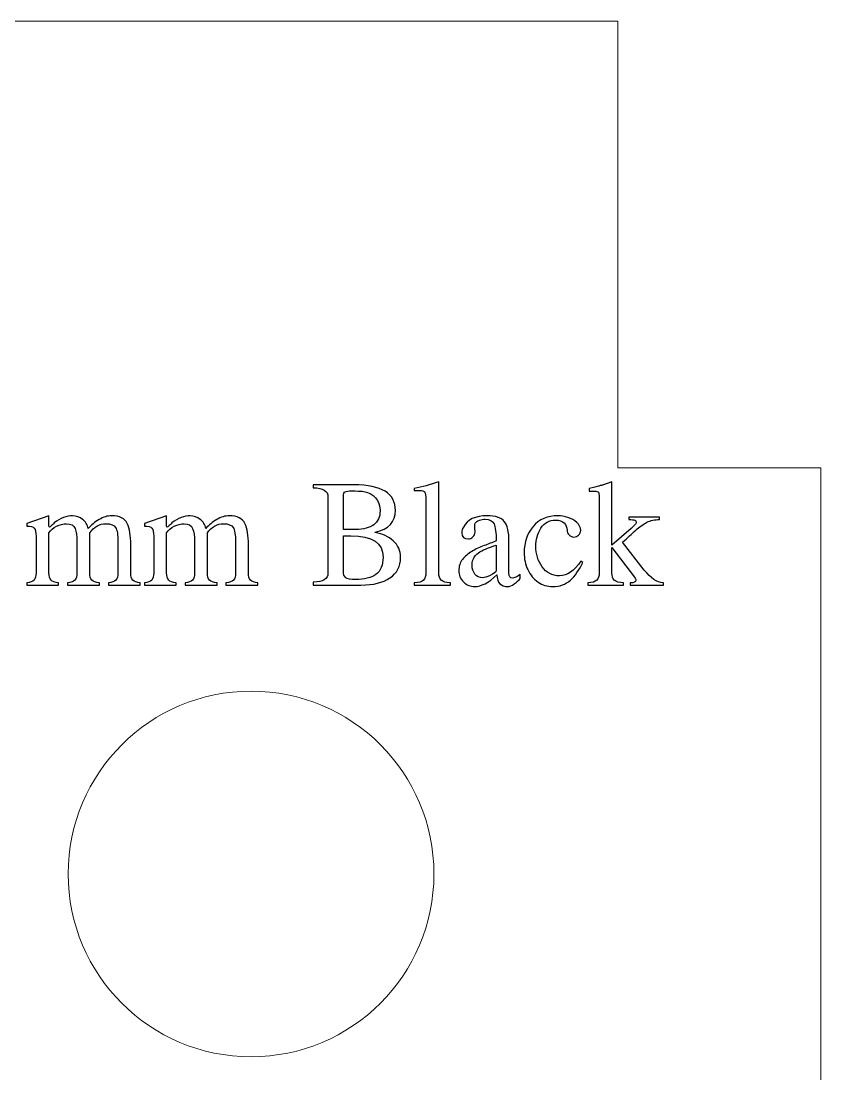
# Model space of a CAD drawing. Header units: inches. Extents: x -14.3 to 12.3, y -4.6 to 6.3.
# Drawn here: x -13.64 to -12.865, y 0.866 to 1.886 of the extents above; entities that cross this region are included whole.
import ezdxf

# ---------------------------------------------------------------- set-up
doc = ezdxf.new("R2010")
doc.units = ezdxf.units.IN
doc.header["$MEASUREMENT"] = 0
doc.layers.add('Layer 1', color=7, linetype='Continuous')

msp = doc.modelspace()

# ---------------------------------------------------------------- linework, layer by layer
at = {"layer": 'Layer 1', "lineweight": 5}
msp.add_ellipse((-13.4168, 1.0594), major_axis=(0, 0.1772), ratio=1, start_param=0, end_param=6.28318, dxfattribs=at)
for points in [[(-14.1244, 1.4531), (-14.1244, 1.4531), (-14.1244, 1.8862), (-14.1244, 1.8862), (-14.1244, 1.8862), (-14.1244, 1.8862), (-13.0614, 1.8862), (-13.0614, 1.8862), (-13.0614, 1.8862), (-13.0614, 1.8862), (-13.0614, 1.4531), (-13.0614, 1.4531)], [(-13.0614, 1.4531), (-13.0614, 1.4531), (-12.8646, 1.4531), (-12.8646, 1.4531), (-12.8646, 1.4531), (-12.8646, 1.4531), (-12.8646, 0.6657), (-12.8646, 0.6657), (-12.8646, 0.6657), (-12.8646, 0.6657), (-13.0614, 0.6657), (-13.0614, 0.6657)]]:
    msp.add_open_spline(points, degree=3, knots=[0, 0, 0, 0, 0.333333, 0.333333, 0.333333, 0.333333, 0.666667, 0.666667, 0.666667, 0.666667, 1, 1, 1, 1], dxfattribs=at)
at = {"layer": 'Layer 1'}
for points, knots in [([(-13.2474, 1.4218), (-13.2474, 1.426), (-13.2477, 1.4286), (-13.2484, 1.4296), (-13.2484, 1.4296), (-13.2491, 1.4306), (-13.2508, 1.4311), (-13.2536, 1.4311), (-13.2536, 1.4311), (-13.2536, 1.4311), (-13.2587, 1.4311), (-13.2587, 1.4311), (-13.2587, 1.4311), (-13.2587, 1.4311), (-13.2587, 1.4331), (-13.2587, 1.4331), (-13.2587, 1.4331), (-13.2511, 1.4345), (-13.2432, 1.4367), (-13.2349, 1.4395), (-13.2349, 1.4395), (-13.2349, 1.4395), (-13.2349, 1.3513), (-13.2349, 1.3513), (-13.2349, 1.3513), (-13.2349, 1.348), (-13.2341, 1.3456), (-13.2326, 1.3441), (-13.2326, 1.3441), (-13.231, 1.3427), (-13.228, 1.3419), (-13.2236, 1.3415), (-13.2236, 1.3415), (-13.2236, 1.3415), (-13.2236, 1.3395), (-13.2236, 1.3395), (-13.2236, 1.3395), (-13.2236, 1.3395), (-13.2587, 1.3395), (-13.2587, 1.3395), (-13.2587, 1.3395), (-13.2587, 1.3395), (-13.2587, 1.3415), (-13.2587, 1.3415), (-13.2587, 1.3415), (-13.2542, 1.3419), (-13.2512, 1.3427), (-13.2497, 1.3441), (-13.2497, 1.3441), (-13.2481, 1.3456), (-13.2474, 1.348), (-13.2474, 1.3513), (-13.2474, 1.3513), (-13.2474, 1.3513), (-13.2474, 1.4218), (-13.2474, 1.4218)], [0, 0, 0, 0, 0.071429, 0.071429, 0.071429, 0.071429, 0.142857, 0.142857, 0.142857, 0.142857, 0.214286, 0.214286, 0.214286, 0.214286, 0.285714, 0.285714, 0.285714, 0.285714, 0.357143, 0.357143, 0.357143, 0.357143, 0.428571, 0.428571, 0.428571, 0.428571, 0.5, 0.5, 0.5, 0.5, 0.571429, 0.571429, 0.571429, 0.571429, 0.642857, 0.642857, 0.642857, 0.642857, 0.714286, 0.714286, 0.714286, 0.714286, 0.785714, 0.785714, 0.785714, 0.785714, 0.857143, 0.857143, 0.857143, 0.857143, 0.928571, 0.928571, 0.928571, 0.928571, 1, 1, 1, 1]), ([(-13.0795, 1.4247), (-13.0795, 1.4272), (-13.0798, 1.4288), (-13.0803, 1.4294), (-13.0803, 1.4294), (-13.0808, 1.4301), (-13.0821, 1.4304), (-13.0842, 1.4304), (-13.0842, 1.4304), (-13.0842, 1.4304), (-13.0891, 1.4304), (-13.0891, 1.4304), (-13.0891, 1.4304), (-13.0891, 1.4304), (-13.0891, 1.4331), (-13.0891, 1.4331), (-13.0891, 1.4331), (-13.081, 1.4351), (-13.0767, 1.4363), (-13.0762, 1.4364), (-13.0762, 1.4364), (-13.0762, 1.4364), (-13.0671, 1.4395), (-13.0671, 1.4395), (-13.0671, 1.4395), (-13.0671, 1.4395), (-13.0671, 1.3782), (-13.0671, 1.3782), (-13.0671, 1.3782), (-13.0671, 1.3782), (-13.0486, 1.3944), (-13.0486, 1.3944), (-13.0486, 1.3944), (-13.046, 1.3967), (-13.0443, 1.3984), (-13.0436, 1.3997), (-13.0436, 1.3997), (-13.0436, 1.401), (-13.0441, 1.4019), (-13.045, 1.4023), (-13.045, 1.4023), (-13.046, 1.4028), (-13.0479, 1.403), (-13.0509, 1.403), (-13.0509, 1.403), (-13.0509, 1.403), (-13.0509, 1.4053), (-13.0509, 1.4053), (-13.0509, 1.4053), (-13.0509, 1.4053), (-13.0211, 1.4053), (-13.0211, 1.4053), (-13.0211, 1.4053), (-13.0211, 1.4053), (-13.0211, 1.403), (-13.0211, 1.403), (-13.0211, 1.403), (-13.0256, 1.403), (-13.0297, 1.4021), (-13.0333, 1.4003), (-13.0333, 1.4003), (-13.0368, 1.3985), (-13.0405, 1.3959), (-13.0441, 1.3926), (-13.0441, 1.3926), (-13.0478, 1.3892), (-13.052, 1.3853), (-13.0568, 1.3809), (-13.0568, 1.3809), (-13.0568, 1.3809), (-13.0358, 1.354), (-13.0358, 1.354), (-13.0358, 1.354), (-13.0295, 1.346), (-13.0234, 1.3419), (-13.0173, 1.3415), (-13.0173, 1.3415), (-13.0173, 1.3415), (-13.0173, 1.3395), (-13.0173, 1.3395), (-13.0173, 1.3395), (-13.0173, 1.3395), (-13.0493, 1.3395), (-13.0493, 1.3395), (-13.0493, 1.3395), (-13.0493, 1.3395), (-13.0493, 1.3415), (-13.0493, 1.3415), (-13.0493, 1.3415), (-13.0458, 1.3415), (-13.044, 1.3424), (-13.044, 1.3442), (-13.044, 1.3442), (-13.044, 1.345), (-13.0444, 1.346), (-13.0451, 1.3471), (-13.0451, 1.3471), (-13.0451, 1.3471), (-13.0671, 1.376), (-13.0671, 1.376), (-13.0671, 1.376), (-13.0671, 1.376), (-13.0671, 1.3513), (-13.0671, 1.3513), (-13.0671, 1.3513), (-13.0671, 1.348), (-13.0663, 1.3456), (-13.0648, 1.3441), (-13.0648, 1.3441), (-13.0632, 1.3427), (-13.0603, 1.3419), (-13.056, 1.3415), (-13.056, 1.3415), (-13.056, 1.3415), (-13.056, 1.3395), (-13.056, 1.3395), (-13.056, 1.3395), (-13.056, 1.3395), (-13.0904, 1.3395), (-13.0904, 1.3395), (-13.0904, 1.3395), (-13.0904, 1.3395), (-13.0904, 1.3415), (-13.0904, 1.3415), (-13.0904, 1.3415), (-13.0862, 1.3419), (-13.0834, 1.3427), (-13.0818, 1.3441), (-13.0818, 1.3441), (-13.0803, 1.3456), (-13.0795, 1.348), (-13.0795, 1.3513), (-13.0795, 1.3513), (-13.0795, 1.3513), (-13.0795, 1.4247), (-13.0795, 1.4247)], [0, 0, 0, 0, 0.029412, 0.029412, 0.029412, 0.029412, 0.058824, 0.058824, 0.058824, 0.058824, 0.088235, 0.088235, 0.088235, 0.088235, 0.117647, 0.117647, 0.117647, 0.117647, 0.147059, 0.147059, 0.147059, 0.147059, 0.176471, 0.176471, 0.176471, 0.176471, 0.205882, 0.205882, 0.205882, 0.205882, 0.235294, 0.235294, 0.235294, 0.235294, 0.264706, 0.264706, 0.264706, 0.264706, 0.294118, 0.294118, 0.294118, 0.294118, 0.323529, 0.323529, 0.323529, 0.323529, 0.352941, 0.352941, 0.352941, 0.352941, 0.382353, 0.382353, 0.382353, 0.382353, 0.411765, 0.411765, 0.411765, 0.411765, 0.441176, 0.441176, 0.441176, 0.441176, 0.470588, 0.470588, 0.470588, 0.470588, 0.5, 0.5, 0.5, 0.5, 0.529412, 0.529412, 0.529412, 0.529412, 0.558824, 0.558824, 0.558824, 0.558824, 0.588235, 0.588235, 0.588235, 0.588235, 0.617647, 0.617647, 0.617647, 0.617647, 0.647059, 0.647059, 0.647059, 0.647059, 0.676471, 0.676471, 0.676471, 0.676471, 0.705882, 0.705882, 0.705882, 0.705882, 0.735294, 0.735294, 0.735294, 0.735294, 0.764706, 0.764706, 0.764706, 0.764706, 0.794118, 0.794118, 0.794118, 0.794118, 0.823529, 0.823529, 0.823529, 0.823529, 0.852941, 0.852941, 0.852941, 0.852941, 0.882353, 0.882353, 0.882353, 0.882353, 0.911765, 0.911765, 0.911765, 0.911765, 0.941176, 0.941176, 0.941176, 0.941176, 0.970588, 0.970588, 0.970588, 0.970588, 1, 1, 1, 1]), ([(-13.3423, 1.4249), (-13.3423, 1.4308), (-13.347, 1.4337), (-13.3565, 1.4337), (-13.3565, 1.4337), (-13.3565, 1.4337), (-13.3565, 1.4366), (-13.3565, 1.4366), (-13.3565, 1.4366), (-13.3565, 1.4366), (-13.3171, 1.4366), (-13.3171, 1.4366), (-13.3171, 1.4366), (-13.2903, 1.4366), (-13.2769, 1.4283), (-13.2769, 1.4117), (-13.2769, 1.4117), (-13.2769, 1.4007), (-13.2834, 1.3937), (-13.2965, 1.3906), (-13.2965, 1.3906), (-13.2965, 1.3906), (-13.2965, 1.3904), (-13.2965, 1.3904), (-13.2965, 1.3904), (-13.2895, 1.3891), (-13.2837, 1.3864), (-13.279, 1.3823), (-13.279, 1.3823), (-13.2744, 1.3781), (-13.272, 1.3728), (-13.272, 1.3662), (-13.272, 1.3662), (-13.272, 1.3576), (-13.2754, 1.351), (-13.2823, 1.3464), (-13.2823, 1.3464), (-13.2891, 1.3418), (-13.2984, 1.3395), (-13.3103, 1.3395), (-13.3103, 1.3395), (-13.3103, 1.3395), (-13.3565, 1.3395), (-13.3565, 1.3395), (-13.3565, 1.3395), (-13.3565, 1.3395), (-13.3565, 1.3424), (-13.3565, 1.3424), (-13.3565, 1.3424), (-13.347, 1.3424), (-13.3423, 1.3453), (-13.3423, 1.3513), (-13.3423, 1.3513), (-13.3423, 1.3513), (-13.3423, 1.4249), (-13.3423, 1.4249)], [0, 0, 0, 0, 0.071429, 0.071429, 0.071429, 0.071429, 0.142857, 0.142857, 0.142857, 0.142857, 0.214286, 0.214286, 0.214286, 0.214286, 0.285714, 0.285714, 0.285714, 0.285714, 0.357143, 0.357143, 0.357143, 0.357143, 0.428571, 0.428571, 0.428571, 0.428571, 0.5, 0.5, 0.5, 0.5, 0.571429, 0.571429, 0.571429, 0.571429, 0.642857, 0.642857, 0.642857, 0.642857, 0.714286, 0.714286, 0.714286, 0.714286, 0.785714, 0.785714, 0.785714, 0.785714, 0.857143, 0.857143, 0.857143, 0.857143, 0.928571, 0.928571, 0.928571, 0.928571, 1, 1, 1, 1]), ([(-13.3154, 1.3933), (-13.3078, 1.3933), (-13.302, 1.3949), (-13.2979, 1.3979), (-13.2979, 1.3979), (-13.2938, 1.401), (-13.2918, 1.4055), (-13.2918, 1.4113), (-13.2918, 1.4113), (-13.2918, 1.422), (-13.2976, 1.4284), (-13.3091, 1.4304), (-13.3091, 1.4304), (-13.3148, 1.4307), (-13.3182, 1.4308), (-13.3194, 1.4308), (-13.3194, 1.4308), (-13.3224, 1.4308), (-13.3244, 1.4305), (-13.3256, 1.4299), (-13.3256, 1.4299), (-13.3268, 1.4293), (-13.3274, 1.4282), (-13.3274, 1.4264), (-13.3274, 1.4264), (-13.3274, 1.4264), (-13.3274, 1.3933), (-13.3274, 1.3933), (-13.3274, 1.3933), (-13.3274, 1.3933), (-13.3154, 1.3933), (-13.3154, 1.3933)], [0, 0, 0, 0, 0.125, 0.125, 0.125, 0.125, 0.25, 0.25, 0.25, 0.25, 0.375, 0.375, 0.375, 0.375, 0.5, 0.5, 0.5, 0.5, 0.625, 0.625, 0.625, 0.625, 0.75, 0.75, 0.75, 0.75, 0.875, 0.875, 0.875, 0.875, 1, 1, 1, 1]), ([(-13.6251, 1.3868), (-13.6251, 1.3908), (-13.6257, 1.3934), (-13.6269, 1.3947), (-13.6269, 1.3947), (-13.6281, 1.396), (-13.6305, 1.3966), (-13.6342, 1.3966), (-13.6342, 1.3966), (-13.6342, 1.3966), (-13.6342, 1.3991), (-13.6342, 1.3991), (-13.6342, 1.3991), (-13.6342, 1.3991), (-13.6127, 1.4066), (-13.6127, 1.4066), (-13.6127, 1.4066), (-13.6127, 1.4066), (-13.6127, 1.3971), (-13.6127, 1.3971), (-13.6127, 1.3971), (-13.6127, 1.3961), (-13.6125, 1.3957), (-13.612, 1.3957), (-13.612, 1.3957), (-13.6118, 1.3957), (-13.6114, 1.3959), (-13.6109, 1.3964), (-13.6109, 1.3964), (-13.6104, 1.3968), (-13.6099, 1.3973), (-13.6093, 1.398), (-13.6093, 1.398), (-13.6086, 1.3987), (-13.6081, 1.3993), (-13.6076, 1.3997), (-13.6076, 1.3997), (-13.6014, 1.4043), (-13.5954, 1.4066), (-13.5898, 1.4066), (-13.5898, 1.4066), (-13.5861, 1.4066), (-13.5828, 1.4055), (-13.5801, 1.4031), (-13.5801, 1.4031), (-13.5773, 1.4009), (-13.5755, 1.3979), (-13.5746, 1.3942), (-13.5746, 1.3942), (-13.5718, 1.3976), (-13.5682, 1.4005), (-13.5641, 1.4029), (-13.5641, 1.4029), (-13.5599, 1.4054), (-13.5559, 1.4066), (-13.552, 1.4066), (-13.552, 1.4066), (-13.5442, 1.4066), (-13.5391, 1.4041), (-13.5368, 1.3992), (-13.5368, 1.3992), (-13.5345, 1.3942), (-13.5334, 1.3873), (-13.5334, 1.3786), (-13.5334, 1.3786), (-13.5334, 1.3786), (-13.5334, 1.3513), (-13.5334, 1.3513), (-13.5334, 1.3513), (-13.5334, 1.348), (-13.5327, 1.3457), (-13.5314, 1.3442), (-13.5314, 1.3442), (-13.53, 1.3427), (-13.5276, 1.3419), (-13.5242, 1.3415), (-13.5242, 1.3415), (-13.5242, 1.3415), (-13.5242, 1.3395), (-13.5242, 1.3395), (-13.5242, 1.3395), (-13.5242, 1.3395), (-13.5551, 1.3395), (-13.5551, 1.3395), (-13.5551, 1.3395), (-13.5551, 1.3395), (-13.5551, 1.3415), (-13.5551, 1.3415), (-13.5551, 1.3415), (-13.5516, 1.3419), (-13.5491, 1.3427), (-13.5478, 1.3442), (-13.5478, 1.3442), (-13.5465, 1.3457), (-13.5458, 1.348), (-13.5458, 1.3513), (-13.5458, 1.3513), (-13.5458, 1.3513), (-13.5458, 1.3811), (-13.5458, 1.3811), (-13.5458, 1.3811), (-13.5458, 1.3881), (-13.5466, 1.3929), (-13.5481, 1.3953), (-13.5481, 1.3953), (-13.5496, 1.3977), (-13.5527, 1.3989), (-13.5574, 1.3989), (-13.5574, 1.3989), (-13.5639, 1.3989), (-13.5692, 1.3959), (-13.5731, 1.39), (-13.5731, 1.39), (-13.5731, 1.39), (-13.5731, 1.3513), (-13.5731, 1.3513), (-13.5731, 1.3513), (-13.5731, 1.348), (-13.5725, 1.3457), (-13.5711, 1.3442), (-13.5711, 1.3442), (-13.5697, 1.3427), (-13.5673, 1.3419), (-13.5638, 1.3415), (-13.5638, 1.3415), (-13.5638, 1.3415), (-13.5638, 1.3395), (-13.5638, 1.3395), (-13.5638, 1.3395), (-13.5638, 1.3395), (-13.5947, 1.3395), (-13.5947, 1.3395), (-13.5947, 1.3395), (-13.5947, 1.3395), (-13.5947, 1.3415), (-13.5947, 1.3415), (-13.5947, 1.3415), (-13.5912, 1.3419), (-13.5889, 1.3427), (-13.5875, 1.3442), (-13.5875, 1.3442), (-13.5862, 1.3457), (-13.5856, 1.348), (-13.5856, 1.3513), (-13.5856, 1.3513), (-13.5856, 1.3513), (-13.5856, 1.3817), (-13.5856, 1.3817), (-13.5856, 1.3817), (-13.5856, 1.3869), (-13.5862, 1.3911), (-13.5874, 1.3942), (-13.5874, 1.3942), (-13.5886, 1.3973), (-13.5913, 1.3989), (-13.5955, 1.3989), (-13.5955, 1.3989), (-13.5988, 1.3989), (-13.602, 1.398), (-13.6052, 1.3964), (-13.6052, 1.3964), (-13.6084, 1.3948), (-13.6109, 1.3927), (-13.6127, 1.3902), (-13.6127, 1.3902), (-13.6127, 1.3902), (-13.6127, 1.3513), (-13.6127, 1.3513), (-13.6127, 1.3513), (-13.6127, 1.348), (-13.612, 1.3457), (-13.6106, 1.3442), (-13.6106, 1.3442), (-13.6093, 1.3427), (-13.6069, 1.3419), (-13.6034, 1.3415), (-13.6034, 1.3415), (-13.6034, 1.3415), (-13.6034, 1.3395), (-13.6034, 1.3395), (-13.6034, 1.3395), (-13.6034, 1.3395), (-13.6342, 1.3395), (-13.6342, 1.3395), (-13.6342, 1.3395), (-13.6342, 1.3395), (-13.6342, 1.3415), (-13.6342, 1.3415), (-13.6342, 1.3415), (-13.6308, 1.3419), (-13.6284, 1.3427), (-13.6271, 1.3442), (-13.6271, 1.3442), (-13.6258, 1.3457), (-13.6251, 1.348), (-13.6251, 1.3513), (-13.6251, 1.3513), (-13.6251, 1.3513), (-13.6251, 1.3868), (-13.6251, 1.3868)], [0, 0, 0, 0, 0.02, 0.02, 0.02, 0.02, 0.04, 0.04, 0.04, 0.04, 0.06, 0.06, 0.06, 0.06, 0.08, 0.08, 0.08, 0.08, 0.1, 0.1, 0.1, 0.1, 0.12, 0.12, 0.12, 0.12, 0.14, 0.14, 0.14, 0.14, 0.16, 0.16, 0.16, 0.16, 0.18, 0.18, 0.18, 0.18, 0.2, 0.2, 0.2, 0.2, 0.22, 0.22, 0.22, 0.22, 0.24, 0.24, 0.24, 0.24, 0.26, 0.26, 0.26, 0.26, 0.28, 0.28, 0.28, 0.28, 0.3, 0.3, 0.3, 0.3, 0.32, 0.32, 0.32, 0.32, 0.34, 0.34, 0.34, 0.34, 0.36, 0.36, 0.36, 0.36, 0.38, 0.38, 0.38, 0.38, 0.4, 0.4, 0.4, 0.4, 0.42, 0.42, 0.42, 0.42, 0.44, 0.44, 0.44, 0.44, 0.46, 0.46, 0.46, 0.46, 0.48, 0.48, 0.48, 0.48, 0.5, 0.5, 0.5, 0.5, 0.52, 0.52, 0.52, 0.52, 0.54, 0.54, 0.54, 0.54, 0.56, 0.56, 0.56, 0.56, 0.58, 0.58, 0.58, 0.58, 0.6, 0.6, 0.6, 0.6, 0.62, 0.62, 0.62, 0.62, 0.64, 0.64, 0.64, 0.64, 0.66, 0.66, 0.66, 0.66, 0.68, 0.68, 0.68, 0.68, 0.7, 0.7, 0.7, 0.7, 0.72, 0.72, 0.72, 0.72, 0.74, 0.74, 0.74, 0.74, 0.76, 0.76, 0.76, 0.76, 0.78, 0.78, 0.78, 0.78, 0.8, 0.8, 0.8, 0.8, 0.82, 0.82, 0.82, 0.82, 0.84, 0.84, 0.84, 0.84, 0.86, 0.86, 0.86, 0.86, 0.88, 0.88, 0.88, 0.88, 0.9, 0.9, 0.9, 0.9, 0.92, 0.92, 0.92, 0.92, 0.94, 0.94, 0.94, 0.94, 0.96, 0.96, 0.96, 0.96, 0.98, 0.98, 0.98, 0.98, 1, 1, 1, 1]), ([(-13.5111, 1.3868), (-13.5111, 1.3908), (-13.5117, 1.3934), (-13.5129, 1.3947), (-13.5129, 1.3947), (-13.5141, 1.396), (-13.5165, 1.3966), (-13.5202, 1.3966), (-13.5202, 1.3966), (-13.5202, 1.3966), (-13.5202, 1.3991), (-13.5202, 1.3991), (-13.5202, 1.3991), (-13.5202, 1.3991), (-13.4987, 1.4066), (-13.4987, 1.4066), (-13.4987, 1.4066), (-13.4987, 1.4066), (-13.4987, 1.3971), (-13.4987, 1.3971), (-13.4987, 1.3971), (-13.4987, 1.3961), (-13.4985, 1.3957), (-13.498, 1.3957), (-13.498, 1.3957), (-13.4978, 1.3957), (-13.4974, 1.3959), (-13.4969, 1.3964), (-13.4969, 1.3964), (-13.4964, 1.3968), (-13.4959, 1.3973), (-13.4953, 1.398), (-13.4953, 1.398), (-13.4946, 1.3987), (-13.4941, 1.3993), (-13.4936, 1.3997), (-13.4936, 1.3997), (-13.4874, 1.4043), (-13.4814, 1.4066), (-13.4758, 1.4066), (-13.4758, 1.4066), (-13.4721, 1.4066), (-13.4688, 1.4055), (-13.4661, 1.4031), (-13.4661, 1.4031), (-13.4633, 1.4009), (-13.4615, 1.3979), (-13.4606, 1.3942), (-13.4606, 1.3942), (-13.4578, 1.3976), (-13.4542, 1.4005), (-13.4501, 1.4029), (-13.4501, 1.4029), (-13.4459, 1.4054), (-13.4419, 1.4066), (-13.438, 1.4066), (-13.438, 1.4066), (-13.4302, 1.4066), (-13.4251, 1.4041), (-13.4228, 1.3992), (-13.4228, 1.3992), (-13.4205, 1.3942), (-13.4194, 1.3873), (-13.4194, 1.3786), (-13.4194, 1.3786), (-13.4194, 1.3786), (-13.4194, 1.3513), (-13.4194, 1.3513), (-13.4194, 1.3513), (-13.4194, 1.348), (-13.4187, 1.3457), (-13.4174, 1.3442), (-13.4174, 1.3442), (-13.416, 1.3427), (-13.4136, 1.3419), (-13.4102, 1.3415), (-13.4102, 1.3415), (-13.4102, 1.3415), (-13.4102, 1.3395), (-13.4102, 1.3395), (-13.4102, 1.3395), (-13.4102, 1.3395), (-13.4411, 1.3395), (-13.4411, 1.3395), (-13.4411, 1.3395), (-13.4411, 1.3395), (-13.4411, 1.3415), (-13.4411, 1.3415), (-13.4411, 1.3415), (-13.4376, 1.3419), (-13.4351, 1.3427), (-13.4338, 1.3442), (-13.4338, 1.3442), (-13.4325, 1.3457), (-13.4318, 1.348), (-13.4318, 1.3513), (-13.4318, 1.3513), (-13.4318, 1.3513), (-13.4318, 1.3811), (-13.4318, 1.3811), (-13.4318, 1.3811), (-13.4318, 1.3881), (-13.4326, 1.3929), (-13.4341, 1.3953), (-13.4341, 1.3953), (-13.4356, 1.3977), (-13.4387, 1.3989), (-13.4434, 1.3989), (-13.4434, 1.3989), (-13.4499, 1.3989), (-13.4552, 1.3959), (-13.4591, 1.39), (-13.4591, 1.39), (-13.4591, 1.39), (-13.4591, 1.3513), (-13.4591, 1.3513), (-13.4591, 1.3513), (-13.4591, 1.348), (-13.4585, 1.3457), (-13.4571, 1.3442), (-13.4571, 1.3442), (-13.4557, 1.3427), (-13.4533, 1.3419), (-13.4498, 1.3415), (-13.4498, 1.3415), (-13.4498, 1.3415), (-13.4498, 1.3395), (-13.4498, 1.3395), (-13.4498, 1.3395), (-13.4498, 1.3395), (-13.4807, 1.3395), (-13.4807, 1.3395), (-13.4807, 1.3395), (-13.4807, 1.3395), (-13.4807, 1.3415), (-13.4807, 1.3415), (-13.4807, 1.3415), (-13.4772, 1.3419), (-13.4749, 1.3427), (-13.4735, 1.3442), (-13.4735, 1.3442), (-13.4722, 1.3457), (-13.4716, 1.348), (-13.4716, 1.3513), (-13.4716, 1.3513), (-13.4716, 1.3513), (-13.4716, 1.3817), (-13.4716, 1.3817), (-13.4716, 1.3817), (-13.4716, 1.3869), (-13.4722, 1.3911), (-13.4734, 1.3942), (-13.4734, 1.3942), (-13.4746, 1.3973), (-13.4773, 1.3989), (-13.4815, 1.3989), (-13.4815, 1.3989), (-13.4848, 1.3989), (-13.488, 1.398), (-13.4912, 1.3964), (-13.4912, 1.3964), (-13.4944, 1.3948), (-13.4969, 1.3927), (-13.4987, 1.3902), (-13.4987, 1.3902), (-13.4987, 1.3902), (-13.4987, 1.3513), (-13.4987, 1.3513), (-13.4987, 1.3513), (-13.4987, 1.348), (-13.498, 1.3457), (-13.4966, 1.3442), (-13.4966, 1.3442), (-13.4953, 1.3427), (-13.4929, 1.3419), (-13.4894, 1.3415), (-13.4894, 1.3415), (-13.4894, 1.3415), (-13.4894, 1.3395), (-13.4894, 1.3395), (-13.4894, 1.3395), (-13.4894, 1.3395), (-13.5202, 1.3395), (-13.5202, 1.3395), (-13.5202, 1.3395), (-13.5202, 1.3395), (-13.5202, 1.3415), (-13.5202, 1.3415), (-13.5202, 1.3415), (-13.5168, 1.3419), (-13.5144, 1.3427), (-13.5131, 1.3442), (-13.5131, 1.3442), (-13.5118, 1.3457), (-13.5111, 1.348), (-13.5111, 1.3513), (-13.5111, 1.3513), (-13.5111, 1.3513), (-13.5111, 1.3868), (-13.5111, 1.3868)], [0, 0, 0, 0, 0.02, 0.02, 0.02, 0.02, 0.04, 0.04, 0.04, 0.04, 0.06, 0.06, 0.06, 0.06, 0.08, 0.08, 0.08, 0.08, 0.1, 0.1, 0.1, 0.1, 0.12, 0.12, 0.12, 0.12, 0.14, 0.14, 0.14, 0.14, 0.16, 0.16, 0.16, 0.16, 0.18, 0.18, 0.18, 0.18, 0.2, 0.2, 0.2, 0.2, 0.22, 0.22, 0.22, 0.22, 0.24, 0.24, 0.24, 0.24, 0.26, 0.26, 0.26, 0.26, 0.28, 0.28, 0.28, 0.28, 0.3, 0.3, 0.3, 0.3, 0.32, 0.32, 0.32, 0.32, 0.34, 0.34, 0.34, 0.34, 0.36, 0.36, 0.36, 0.36, 0.38, 0.38, 0.38, 0.38, 0.4, 0.4, 0.4, 0.4, 0.42, 0.42, 0.42, 0.42, 0.44, 0.44, 0.44, 0.44, 0.46, 0.46, 0.46, 0.46, 0.48, 0.48, 0.48, 0.48, 0.5, 0.5, 0.5, 0.5, 0.52, 0.52, 0.52, 0.52, 0.54, 0.54, 0.54, 0.54, 0.56, 0.56, 0.56, 0.56, 0.58, 0.58, 0.58, 0.58, 0.6, 0.6, 0.6, 0.6, 0.62, 0.62, 0.62, 0.62, 0.64, 0.64, 0.64, 0.64, 0.66, 0.66, 0.66, 0.66, 0.68, 0.68, 0.68, 0.68, 0.7, 0.7, 0.7, 0.7, 0.72, 0.72, 0.72, 0.72, 0.74, 0.74, 0.74, 0.74, 0.76, 0.76, 0.76, 0.76, 0.78, 0.78, 0.78, 0.78, 0.8, 0.8, 0.8, 0.8, 0.82, 0.82, 0.82, 0.82, 0.84, 0.84, 0.84, 0.84, 0.86, 0.86, 0.86, 0.86, 0.88, 0.88, 0.88, 0.88, 0.9, 0.9, 0.9, 0.9, 0.92, 0.92, 0.92, 0.92, 0.94, 0.94, 0.94, 0.94, 0.96, 0.96, 0.96, 0.96, 0.98, 0.98, 0.98, 0.98, 1, 1, 1, 1]), ([(-13.1669, 1.3509), (-13.1669, 1.3477), (-13.1658, 1.3462), (-13.1637, 1.3462), (-13.1637, 1.3462), (-13.1617, 1.3462), (-13.1591, 1.3474), (-13.156, 1.3497), (-13.156, 1.3497), (-13.156, 1.3497), (-13.156, 1.3458), (-13.156, 1.3458), (-13.156, 1.3458), (-13.1574, 1.3441), (-13.1593, 1.3423), (-13.1617, 1.3406), (-13.1617, 1.3406), (-13.1641, 1.3389), (-13.1662, 1.338), (-13.168, 1.338), (-13.168, 1.338), (-13.1748, 1.338), (-13.1784, 1.3417), (-13.1786, 1.3493), (-13.1786, 1.3493), (-13.1868, 1.3417), (-13.1939, 1.338), (-13.2, 1.338), (-13.2, 1.338), (-13.2043, 1.338), (-13.2079, 1.3395), (-13.211, 1.3425), (-13.211, 1.3425), (-13.214, 1.3456), (-13.2155, 1.3492), (-13.2155, 1.3535), (-13.2155, 1.3535), (-13.2155, 1.3576), (-13.2144, 1.3612), (-13.2119, 1.3643), (-13.2119, 1.3643), (-13.2095, 1.3674), (-13.2064, 1.37), (-13.2028, 1.3721), (-13.2028, 1.3721), (-13.1991, 1.3743), (-13.1952, 1.3761), (-13.191, 1.3777), (-13.191, 1.3777), (-13.1869, 1.3793), (-13.183, 1.3807), (-13.1793, 1.3822), (-13.1793, 1.3822), (-13.1793, 1.3903), (-13.18, 1.3958), (-13.1814, 1.3988), (-13.1814, 1.3988), (-13.1828, 1.4018), (-13.1856, 1.4033), (-13.19, 1.4033), (-13.19, 1.4033), (-13.1918, 1.4033), (-13.1937, 1.403), (-13.1956, 1.4023), (-13.1956, 1.4023), (-13.1976, 1.4016), (-13.1989, 1.4006), (-13.1995, 1.3993), (-13.1995, 1.3993), (-13.1998, 1.3989), (-13.2, 1.398), (-13.2, 1.3966), (-13.2, 1.3966), (-13.2, 1.3961), (-13.1999, 1.3951), (-13.1999, 1.3938), (-13.1999, 1.3938), (-13.1998, 1.3924), (-13.1998, 1.3914), (-13.1998, 1.3906), (-13.1998, 1.3906), (-13.1998, 1.389), (-13.2004, 1.3875), (-13.2018, 1.3861), (-13.2018, 1.3861), (-13.2031, 1.3848), (-13.2046, 1.3842), (-13.2062, 1.3842), (-13.2062, 1.3842), (-13.2105, 1.3842), (-13.2126, 1.3862), (-13.2126, 1.3902), (-13.2126, 1.3902), (-13.2126, 1.3923), (-13.2121, 1.3941), (-13.2111, 1.3957), (-13.2111, 1.3957), (-13.2072, 1.403), (-13.1995, 1.4066), (-13.188, 1.4066), (-13.188, 1.4066), (-13.18, 1.4066), (-13.1745, 1.4048), (-13.1714, 1.4011), (-13.1714, 1.4011), (-13.1684, 1.3974), (-13.1669, 1.3909), (-13.1669, 1.3817), (-13.1669, 1.3817), (-13.1669, 1.3817), (-13.1669, 1.3509), (-13.1669, 1.3509)], [0, 0, 0, 0, 0.035714, 0.035714, 0.035714, 0.035714, 0.071429, 0.071429, 0.071429, 0.071429, 0.107143, 0.107143, 0.107143, 0.107143, 0.142857, 0.142857, 0.142857, 0.142857, 0.178571, 0.178571, 0.178571, 0.178571, 0.214286, 0.214286, 0.214286, 0.214286, 0.25, 0.25, 0.25, 0.25, 0.285714, 0.285714, 0.285714, 0.285714, 0.321429, 0.321429, 0.321429, 0.321429, 0.357143, 0.357143, 0.357143, 0.357143, 0.392857, 0.392857, 0.392857, 0.392857, 0.428571, 0.428571, 0.428571, 0.428571, 0.464286, 0.464286, 0.464286, 0.464286, 0.5, 0.5, 0.5, 0.5, 0.535714, 0.535714, 0.535714, 0.535714, 0.571429, 0.571429, 0.571429, 0.571429, 0.607143, 0.607143, 0.607143, 0.607143, 0.642857, 0.642857, 0.642857, 0.642857, 0.678571, 0.678571, 0.678571, 0.678571, 0.714286, 0.714286, 0.714286, 0.714286, 0.75, 0.75, 0.75, 0.75, 0.785714, 0.785714, 0.785714, 0.785714, 0.821429, 0.821429, 0.821429, 0.821429, 0.857143, 0.857143, 0.857143, 0.857143, 0.892857, 0.892857, 0.892857, 0.892857, 0.928571, 0.928571, 0.928571, 0.928571, 0.964286, 0.964286, 0.964286, 0.964286, 1, 1, 1, 1]), ([(-13.0953, 1.3613), (-13.0988, 1.354), (-13.1029, 1.3483), (-13.1074, 1.3442), (-13.1074, 1.3442), (-13.112, 1.34), (-13.1177, 1.338), (-13.1246, 1.338), (-13.1246, 1.338), (-13.1298, 1.338), (-13.1345, 1.3394), (-13.1387, 1.3424), (-13.1387, 1.3424), (-13.1429, 1.3453), (-13.1462, 1.3493), (-13.1486, 1.3544), (-13.1486, 1.3544), (-13.151, 1.3594), (-13.1522, 1.3649), (-13.1522, 1.3709), (-13.1522, 1.3709), (-13.1522, 1.381), (-13.1493, 1.3895), (-13.1435, 1.3963), (-13.1435, 1.3963), (-13.1378, 1.4032), (-13.1297, 1.4066), (-13.1193, 1.4066), (-13.1193, 1.4066), (-13.1162, 1.4066), (-13.1131, 1.4061), (-13.1098, 1.405), (-13.1098, 1.405), (-13.1064, 1.404), (-13.1036, 1.4024), (-13.1012, 1.4002), (-13.1012, 1.4002), (-13.0988, 1.398), (-13.0975, 1.3954), (-13.0973, 1.3924), (-13.0973, 1.3924), (-13.0973, 1.3907), (-13.098, 1.3891), (-13.0994, 1.3879), (-13.0994, 1.3879), (-13.1007, 1.3866), (-13.1022, 1.386), (-13.104, 1.386), (-13.104, 1.386), (-13.1056, 1.386), (-13.1072, 1.3866), (-13.1086, 1.388), (-13.1086, 1.388), (-13.11, 1.3893), (-13.1106, 1.3908), (-13.1106, 1.3924), (-13.1106, 1.3924), (-13.1106, 1.3954), (-13.1116, 1.3979), (-13.1135, 1.3997), (-13.1135, 1.3997), (-13.1154, 1.4015), (-13.1182, 1.4024), (-13.1219, 1.4024), (-13.1219, 1.4024), (-13.1279, 1.4024), (-13.1325, 1.3998), (-13.1359, 1.3947), (-13.1359, 1.3947), (-13.1392, 1.3895), (-13.1409, 1.3836), (-13.1409, 1.3769), (-13.1409, 1.3769), (-13.1409, 1.3695), (-13.1388, 1.363), (-13.1347, 1.3571), (-13.1347, 1.3571), (-13.1306, 1.3513), (-13.125, 1.3484), (-13.118, 1.3484), (-13.118, 1.3484), (-13.1104, 1.3484), (-13.1035, 1.3532), (-13.0973, 1.3627), (-13.0973, 1.3627), (-13.0973, 1.3627), (-13.0953, 1.3613), (-13.0953, 1.3613)], [0, 0, 0, 0, 0.045455, 0.045455, 0.045455, 0.045455, 0.090909, 0.090909, 0.090909, 0.090909, 0.136364, 0.136364, 0.136364, 0.136364, 0.181818, 0.181818, 0.181818, 0.181818, 0.227273, 0.227273, 0.227273, 0.227273, 0.272727, 0.272727, 0.272727, 0.272727, 0.318182, 0.318182, 0.318182, 0.318182, 0.363636, 0.363636, 0.363636, 0.363636, 0.409091, 0.409091, 0.409091, 0.409091, 0.454545, 0.454545, 0.454545, 0.454545, 0.5, 0.5, 0.5, 0.5, 0.545455, 0.545455, 0.545455, 0.545455, 0.590909, 0.590909, 0.590909, 0.590909, 0.636364, 0.636364, 0.636364, 0.636364, 0.681818, 0.681818, 0.681818, 0.681818, 0.727273, 0.727273, 0.727273, 0.727273, 0.772727, 0.772727, 0.772727, 0.772727, 0.818182, 0.818182, 0.818182, 0.818182, 0.863636, 0.863636, 0.863636, 0.863636, 0.909091, 0.909091, 0.909091, 0.909091, 0.954545, 0.954545, 0.954545, 0.954545, 1, 1, 1, 1]), ([(-13.3274, 1.3526), (-13.3274, 1.3498), (-13.3266, 1.3478), (-13.3251, 1.3466), (-13.3251, 1.3466), (-13.3236, 1.3454), (-13.3204, 1.3448), (-13.3154, 1.3448), (-13.3154, 1.3448), (-13.307, 1.3448), (-13.3005, 1.3464), (-13.2959, 1.3497), (-13.2959, 1.3497), (-13.2912, 1.353), (-13.2889, 1.3586), (-13.2889, 1.3666), (-13.2889, 1.3666), (-13.2889, 1.3804), (-13.2993, 1.3873), (-13.32, 1.3873), (-13.32, 1.3873), (-13.32, 1.3873), (-13.3274, 1.3873), (-13.3274, 1.3873), (-13.3274, 1.3873), (-13.3274, 1.3873), (-13.3274, 1.3526), (-13.3274, 1.3526)], [0, 0, 0, 0, 0.142857, 0.142857, 0.142857, 0.142857, 0.285714, 0.285714, 0.285714, 0.285714, 0.428571, 0.428571, 0.428571, 0.428571, 0.571429, 0.571429, 0.571429, 0.571429, 0.714286, 0.714286, 0.714286, 0.714286, 0.857143, 0.857143, 0.857143, 0.857143, 1, 1, 1, 1]), ([(-13.1793, 1.3782), (-13.1824, 1.3771), (-13.1852, 1.376), (-13.1878, 1.3751), (-13.1878, 1.3751), (-13.1904, 1.3741), (-13.1927, 1.373), (-13.195, 1.3717), (-13.195, 1.3717), (-13.1972, 1.3704), (-13.199, 1.3687), (-13.2005, 1.3666), (-13.2005, 1.3666), (-13.2019, 1.3644), (-13.2026, 1.3618), (-13.2026, 1.3586), (-13.2026, 1.3586), (-13.2026, 1.3551), (-13.2017, 1.3523), (-13.1999, 1.35), (-13.1999, 1.35), (-13.1981, 1.3477), (-13.1955, 1.3466), (-13.1922, 1.3466), (-13.1922, 1.3466), (-13.1907, 1.3466), (-13.1883, 1.3473), (-13.1851, 1.3488), (-13.1851, 1.3488), (-13.182, 1.3503), (-13.1801, 1.3517), (-13.1793, 1.3531), (-13.1793, 1.3531), (-13.1793, 1.3531), (-13.1793, 1.3782), (-13.1793, 1.3782)], [0, 0, 0, 0, 0.111111, 0.111111, 0.111111, 0.111111, 0.222222, 0.222222, 0.222222, 0.222222, 0.333333, 0.333333, 0.333333, 0.333333, 0.444444, 0.444444, 0.444444, 0.444444, 0.555556, 0.555556, 0.555556, 0.555556, 0.666667, 0.666667, 0.666667, 0.666667, 0.777778, 0.777778, 0.777778, 0.777778, 0.888889, 0.888889, 0.888889, 0.888889, 1, 1, 1, 1])]:
    msp.add_open_spline(points, degree=3, knots=knots, dxfattribs=at)

doc.saveas('drawing.dxf')
